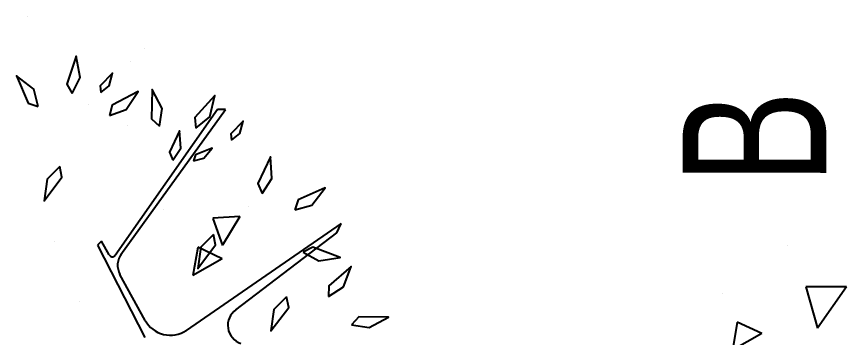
# Model space of a CAD drawing. Header units: inches. Extents: x -7543 to -822, y 102837 to 190349.
# Drawn here: x -837.18725 to -837.17339, y 102837.03331 to 102837.03867 of the extents above; entities that cross this region are included whole.
import ezdxf

# ---------------------------------------------------------------- set-up
doc = ezdxf.new("R2010")
doc.units = ezdxf.units.IN
doc.header["$MEASUREMENT"] = 0
doc.layers.add('BİTKİ', color=96, linetype='Continuous', lineweight=25)
doc.layers.add('YAZI', color=7, linetype='Continuous', lineweight=25)
doc.styles.add('İSİM', font='arial.ttf', dxfattribs={"width": 0.7, "height": 50})

msp = doc.modelspace()

# ---------------------------------------------------------------- linework, layer by layer
at = {"layer": 'BİTKİ'}
for p, q in [((-837.1870663646908, 102837.0386715984), (-837.1870663646908, 102837.0386715984)), ((-837.185119236768, 102837.0381346223), (-837.185119236768, 102837.0381346223)), ((-837.1853477227211, 102837.0379220019), (-837.1853477227211, 102837.0379220019)), ((-837.1860550160117, 102837.0372055085), (-837.1860550160117, 102837.0372055085)), ((-837.1853985367222, 102837.0368428232), (-837.1853985367222, 102837.0368428232)), ((-837.1833674610709, 102837.0354951815), (-837.1833674610709, 102837.0354951815)), ((-837.1847924970648, 102837.0354417881), (-837.1847924970648, 102837.0354417881)), ((-837.1839702933958, 102837.0352955531), (-837.1838116081477, 102837.0348446072)), ((-837.1835203378012, 102837.0353293084), (-837.1839692767969, 102837.0352984251)), ((-837.1835203371933, 102837.0353293074), (-837.1838105905839, 102837.0348474784)), ((-837.186608868355, 102837.0349059856), (-837.186608868355, 102837.0349059856)), ((-837.1842246269433, 102837.0348109718), (-837.184304460583, 102837.0343396336)), ((-837.1838159742832, 102837.0346231977), (-837.1842235976962, 102837.0348138365)), ((-837.1743639160566, 102837.0348493518), (-837.1743639160566, 102837.0348493518)), ((-837.1857573235122, 102837.0347249387), (-837.1857573235122, 102837.0347249387)), ((-837.1838159749201, 102837.0346231968), (-837.1843034316073, 102837.0343424973)), ((-837.1740630117465, 102837.0341516356), (-837.1738705265685, 102837.0334608758)), ((-837.1733868316983, 102837.0341552105), (-837.1740618302307, 102837.0341538029)), ((-837.173386831828, 102837.0341552094), (-837.1738693446431, 102837.0334630422)), ((-837.1754599158859, 102837.0340448005), (-837.1754599158859, 102837.0340448005)), ((-837.1861952557443, 102837.0339092015), (-837.1861952557443, 102837.0339092015)), ((-837.1752105532091, 102837.0335598814), (-837.1752903868489, 102837.0330885431)), ((-837.1748019016424, 102837.033372095), (-837.1752095250554, 102837.0335627338)), ((-837.1748019022755, 102837.0333720941), (-837.1752893589626, 102837.0330913945))]:
    msp.add_line(p, q, dxfattribs=at)
at = {"layer": 'BİTKİ', "color": 11}
for p, q in [((-837.1838922101103, 102837.0371155327), (-837.1856051549868, 102837.0346795076)), ((-837.1855076792522, 102837.0346918346), (-837.1837583603655, 102837.0371155327)), ((-837.1837583603655, 102837.0371155327), (-837.1838922101103, 102837.0371155327)), ((-837.181829862309, 102837.0352141998), (-837.1844149402393, 102837.0334250382)), ((-837.1819000495545, 102837.0350552158), (-837.181829862309, 102837.0352141998)), ((-837.1835870119135, 102837.0337700447), (-837.1819000495545, 102837.0350552158)), ((-837.1858293910367, 102837.0349160227), (-837.1858962040075, 102837.0348492364)), ((-837.1858962040075, 102837.0348492364), (-837.1851055544691, 102837.0333071052)), ((-837.1857031465605, 102837.0346865766), (-837.1858293910367, 102837.0349160227)), ((-837.1851013079283, 102837.0335927502), (-837.1855226033491, 102837.0343584439))]:
    msp.add_line(p, q, dxfattribs=at)
at = {"layer": 'BİTKİ', "color": 3}
for points in [[(-837.1863193509746, 102837.037387128), (-837.1861857258207, 102837.0376542745), (-837.1862525381651, 102837.0380104701), (-837.1864084341005, 102837.0375429634)], [(-837.1858428794735, 102837.037404627), (-837.1857021020257, 102837.0375155412), (-837.1856474050912, 102837.037725994), (-837.1858514454287, 102837.0375119862)], [(-837.1868886297209, 102837.037167751), (-837.1869645466671, 102837.0374566446), (-837.1872498205075, 102837.0376801575), (-837.1870584037665, 102837.0372260368)], [(-837.1848640705341, 102837.0368394205), (-837.1848159204973, 102837.0371342162), (-837.1849856202206, 102837.0374544367), (-837.1849954598903, 102837.0369617206)], [(-837.1856984985945, 102837.0370190424), (-837.1854165272596, 102837.0371176075), (-837.1852163167744, 102837.0374196918), (-837.1856538458584, 102837.0371929004)], [(-837.1842547798439, 102837.0368082849), (-837.1840240489452, 102837.0369979851), (-837.1839402072576, 102837.037350561), (-837.1842727773869, 102837.0369868809)], [(-837.1836603349825, 102837.0366031874), (-837.1835195575346, 102837.0367141016), (-837.1834648606002, 102837.0369245543), (-837.1836689009377, 102837.0367105465)], [(-837.1846415764012, 102837.036272362), (-837.184508706454, 102837.0364709779), (-837.1845259811471, 102837.0367603888), (-837.1846966379048, 102837.0364049868)], [(-837.1842941912962, 102837.0362601303), (-837.1841204718376, 102837.0363041961), (-837.1839849048615, 102837.036474207), (-837.1842583497828, 102837.0363616918)], [(-837.1831480877212, 102837.0357160133), (-837.18298419628, 102837.0359657382), (-837.1830089792624, 102837.0363272973), (-837.1832183739746, 102837.0358811808)], [(-837.1865279150788, 102837.0361625108), (-837.1867401458134, 102837.035952318), (-837.1867910767663, 102837.0355935071), (-837.1864935049998, 102837.0359863393)], [(-837.1826041369826, 102837.0354397487), (-837.1823161958077, 102837.0355192017), (-837.1820961970775, 102837.0358071943), (-837.182547937004, 102837.0356102245)], [(-837.1839615477697, 102837.0350289748), (-837.1841737785041, 102837.034818782), (-837.1842247094572, 102837.0344599712), (-837.1839271376907, 102837.0348528033)], [(-837.1824622465863, 102837.034732068), (-837.1822003228314, 102837.0345884754), (-837.1818418634466, 102837.0346418239), (-837.1823031664335, 102837.0348152183)], [(-837.1820373902997, 102837.0339917767), (-837.1817860957733, 102837.034153251), (-837.1816616768119, 102837.0344936318), (-837.1820344203186, 102837.0341712527)], [(-837.1827380469731, 102837.0339849286), (-837.1829502777075, 102837.0337747357), (-837.1830012086606, 102837.0334159249), (-837.1827036368941, 102837.033808757)], [(-837.181652833537, 102837.0335181516), (-837.181357469731, 102837.0334736193), (-837.1810393537371, 102837.0336472322), (-837.1815321535237, 102837.0336510305)]]:
    msp.add_lwpolyline(points, close=True, dxfattribs=at)
at = {"layer": 'BİTKİ', "color": 11}
for centre, radius, start, end in [((-837.1856518601406, 102837.0347147951), 5.853700617528331e-05, 208.8202085162789, 322.9275588984089), ((-837.1852418716351, 102837.0345129065), 0.0003204199886293979, 142.3062366668817, 208.8202085162789), ((-837.183400448071, 102837.0335095396), 0.0003204199886293979, 125.6087987072913, 251.5970571802098), ((-837.1846811462085, 102837.0338239291), 0.0004795618261410813, 208.8202085162789, 303.7177750605911)]:
    msp.add_arc(centre, radius, start, end, dxfattribs=at)

# ---------------------------------------------------------------- texts
at = {"layer": 'YAZI', "style": 'İSİM', "width": 0.7}
msp.add_text('B', height=0.0024, rotation=89.93993230482442, dxfattribs=at).set_placement((-837.173723407739, 102837.0358664163))

doc.saveas('drawing.dxf')
